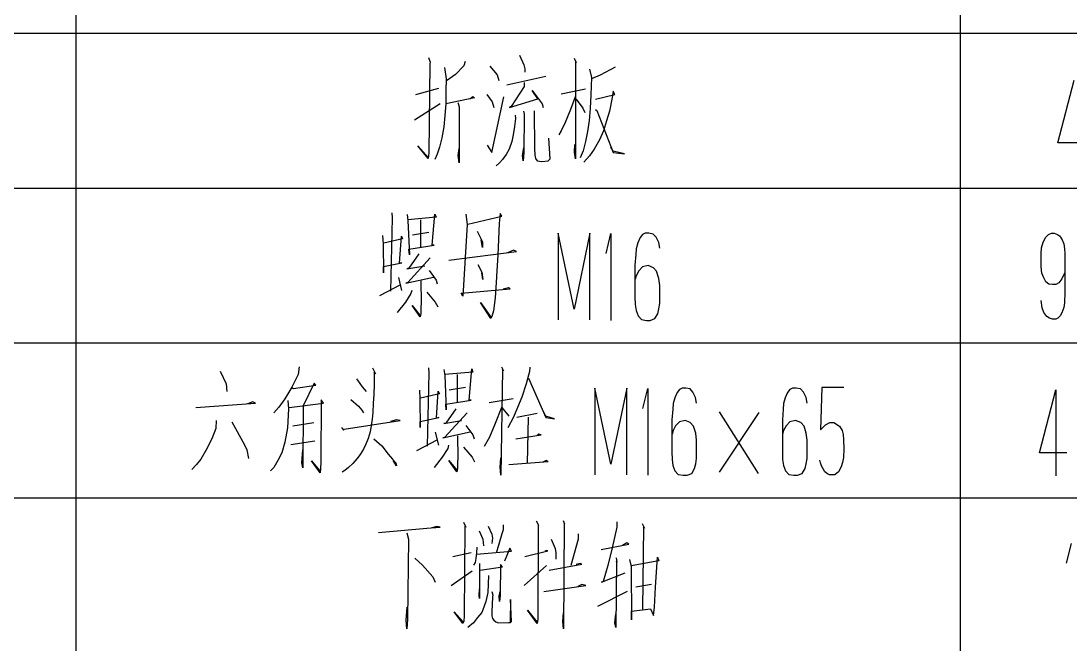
# Model space of a CAD drawing. Extents: x 0 to 8410, y 0 to 11890.
# Drawn here: x 6985 to 7460, y 1153.5 to 1435.5 of the extents above; entities that cross this region are included whole.
import ezdxf

# ---------------------------------------------------------------- set-up
doc = ezdxf.new("R2010")
doc.units = 0
doc.header["$MEASUREMENT"] = 0
doc.layers.add('6', color=7, linetype='Continuous')
doc.layers.add('9', color=7, linetype='Continuous')

# ---------------------------------------------------------------- blocks, each defined once
blk = doc.blocks.new('BLKENT883')
at = {"layer": '9', "color": 2, "linetype": 'Continuous'}
for p, q in [((7168.56, 1206.27), (7174.57, 1206.67)), ((7173.14, 1207.06), (7170.78, 1206.47)), ((7174.57, 1206.67), (7173.14, 1207.06)), ((7185.16, 1209.02), (7186.21, 1206.67)), ((7185.82, 1207.25), (7185.42, 1166.86)), ((7186.21, 1206.67), (7185.82, 1207.25)), ((7196.4, 1207.25), (7197.97, 1203.53)), ((7203.07, 1207.84), (7203.07, 1205.49)), ((7218.1, 1209.61), (7219.15, 1207.65)), ((7218.89, 1207.84), (7218.76, 1165.1)), ((7219.15, 1207.65), (7218.89, 1207.84)), ((7230.26, 1209.8), (7230.91, 1208.24)), ((7230.65, 1208.63), (7230.39, 1160.78)), ((7230.91, 1208.24), (7230.65, 1208.63)), ((7254.57, 1206.67), (7252.48, 1197.45)), ((7254.57, 1209.22), (7254.57, 1206.67)), ((7265.95, 1208.43), (7266.99, 1206.27)), ((7266.6, 1206.86), (7266.08, 1169.61)), ((7266.99, 1206.27), (7266.6, 1206.86)), ((7146.73, 1204.31), (7168.56, 1206.27)), ((7159.54, 1204.12), (7160.33, 1201.37)), ((7192.22, 1205.1), (7193.92, 1201.37)), ((7197.97, 1203.53), (7198.23, 1201.76)), ((7198.23, 1201.76), (7197.97, 1199.41)), ((7202.55, 1203.73), (7200.06, 1195.49)), ((7203.07, 1205.49), (7202.55, 1203.73)), ((7237.06, 1203.73), (7237.06, 1201.37)), ((7160.33, 1201.37), (7159.8, 1165.1)), ((7191.18, 1197.65), (7191.04, 1195.1)), ((7193.92, 1201.37), (7194.18, 1198.24)), ((7206.08, 1197.25), (7203.72, 1191.37)), ((7206.86, 1195.88), (7206.08, 1197.25)), ((7224.9, 1201.37), (7226.6, 1197.06)), ((7226.6, 1197.06), (7226.99, 1195.1)), ((7237.06, 1201.37), (7233.66, 1189.41)), ((7247.51, 1196.67), (7259.93, 1199.02)), ((7252.48, 1197.45), (7250.39, 1189.41)), ((7259.02, 1199.61), (7257.06, 1198.43)), ((7259.93, 1199.02), (7259.02, 1199.61)), ((7458.01, 1190.4), (7460.23, 1199.4)), ((7163.2, 1192.75), (7166.6, 1189.61)), ((7180.33, 1193.53), (7188.69, 1195.29)), ((7190.78, 1192.55), (7190.39, 1190.78)), ((7191.04, 1195.1), (7190.78, 1192.55)), ((7191.04, 1194.51), (7206.86, 1195.88)), ((7212.87, 1193.53), (7223.33, 1196.08)), ((7222.68, 1196.27), (7222.03, 1195.88)), ((7223.33, 1196.08), (7222.68, 1196.27)), ((7226.99, 1195.1), (7226.99, 1192.35)), ((7254.18, 1192.94), (7254.57, 1190.98)), ((7272.09, 1179.61), (7272.87, 1193.14)), ((7272.87, 1193.14), (7273.53, 1191.57)), ((7166.6, 1189.61), (7171.31, 1184.31)), ((7190.39, 1190.78), (7189.74, 1189.61)), ((7192.48, 1190.39), (7192.48, 1187.45)), ((7192.74, 1187.25), (7202.81, 1188.82)), ((7201.89, 1189.8), (7201.76, 1175.88)), ((7202.81, 1188.82), (7201.89, 1189.8)), ((7212.61, 1180.39), (7222.68, 1189.41)), ((7223.99, 1187.25), (7238.76, 1190)), ((7237.97, 1190.39), (7236.14, 1189.8)), ((7238.76, 1190), (7237.97, 1190.39)), ((7250.39, 1189.41), (7248.3, 1182.16)), ((7254.31, 1191.37), (7254.05, 1161.37)), ((7254.57, 1190.98), (7254.31, 1191.37)), ((7260.33, 1192.16), (7260.98, 1189.02)), ((7273.53, 1191.57), (7260.98, 1189.22)), ((7260.98, 1189.02), (7261.24, 1164.9)), ((7171.31, 1184.31), (7172.35, 1181.96)), ((7179.54, 1180.39), (7189.08, 1187.06)), ((7192.48, 1187.45), (7192.48, 1174.51)), ((7196.54, 1184.9), (7196.14, 1177.25)), ((7247.65, 1181.96), (7258.23, 1186.08)), ((7192.22, 1175.88), (7192.48, 1178.82)), ((7221.5, 1177.65), (7240.46, 1180.39)), ((7238.76, 1180.78), (7236.93, 1180)), ((7240.46, 1180.39), (7238.76, 1180.78)), ((7248.3, 1182.16), (7247.65, 1181.96)), ((7263.2, 1179.8), (7270.26, 1180.98)), ((7271.57, 1170.59), (7272.09, 1179.61)), ((7192.48, 1174.51), (7192.22, 1175.88)), ((7196.14, 1177.25), (7195.23, 1173.14)), ((7197.97, 1177.65), (7198.5, 1176.08)), ((7198.23, 1175.29), (7197.97, 1168.43)), ((7198.5, 1176.08), (7198.23, 1175.29)), ((7201.24, 1175.49), (7201.76, 1177.65)), ((7201.5, 1173.14), (7201.24, 1175.49)), ((7201.76, 1175.88), (7201.5, 1173.14)), ((7206.47, 1174.12), (7206.21, 1163.92)), ((7206.86, 1164.12), (7206.47, 1174.12)), ((7245.95, 1170.98), (7259.41, 1177.84)), ((7159.28, 1164.71), (7159.67, 1170.59)), ((7193.92, 1169.41), (7193.4, 1168.24)), ((7195.23, 1173.14), (7193.92, 1169.41)), ((7218.5, 1163.14), (7214.18, 1169.22)), ((7214.18, 1169.22), (7218.36, 1163.92)), ((7261.24, 1168.82), (7269.74, 1169.8)), ((7261.24, 1164.9), (7261.24, 1168.82)), ((7269.74, 1169.8), (7271.17, 1166.86)), ((7271.17, 1166.86), (7271.57, 1170.59)), ((7159.54, 1160.78), (7159.28, 1164.71)), ((7159.8, 1165.1), (7159.54, 1160.78)), ((7184.9, 1163.14), (7180.98, 1168.43)), ((7180.98, 1168.43), (7185.03, 1163.92)), ((7185.29, 1164.12), (7184.9, 1163.14)), ((7185.42, 1166.86), (7185.29, 1164.12)), ((7191.57, 1165.88), (7189.74, 1163.53)), ((7193.4, 1168.24), (7191.57, 1165.88)), ((7197.97, 1168.43), (7197.97, 1166.67)), ((7197.97, 1166.67), (7198.23, 1165.49)), ((7198.23, 1165.49), (7198.89, 1164.71)), ((7198.89, 1164.71), (7199.8, 1163.92)), ((7199.8, 1163.92), (7200.98, 1163.53)), ((7206.47, 1163.73), (7206.86, 1164.12)), ((7218.76, 1165.1), (7218.5, 1163.14)), ((7230.13, 1164.12), (7230.39, 1168.04)), ((7230.39, 1160.78), (7230.13, 1164.12)), ((7253.66, 1163.53), (7254.05, 1167.65)), ((7189.74, 1163.53), (7187.12, 1161.37)), ((7200.98, 1163.53), (7205.55, 1163.73)), ((7205.55, 1163.73), (7206.47, 1163.73)), ((7254.05, 1161.37), (7253.66, 1163.53))]:
    blk.add_line(p, q, dxfattribs=at)
blk = doc.blocks.new('BLKENT884')
at = {"layer": '9', "color": 2, "linetype": 'Continuous'}
for p, q in [((7110.85, 1279.22), (7110.33, 1275.69)), ((7144.05, 1278.82), (7145.36, 1276.08)), ((7169.41, 1278.82), (7169.54, 1276.47)), ((7176.34, 1278.04), (7176.73, 1275.29)), ((7187.71, 1264.12), (7188.89, 1278.24)), ((7188.89, 1278.24), (7189.41, 1276.86)), ((7202.87, 1278.04), (7202.09, 1230.2)), ((7202.35, 1279.22), (7203.27, 1277.45)), ((7203.27, 1277.45), (7202.87, 1278.04)), ((7215.16, 1279.02), (7215.03, 1277.06)), ((7075.16, 1277.25), (7077.78, 1271.57)), ((7110.33, 1275.69), (7107.45, 1270)), ((7136.73, 1273.73), (7137.25, 1273.14)), ((7137.25, 1273.14), (7139.35, 1270.2)), ((7145.36, 1276.08), (7144.71, 1276.86)), ((7144.71, 1276.86), (7144.71, 1271.37)), ((7169.54, 1276.47), (7168.76, 1243.33)), ((7189.41, 1276.86), (7176.73, 1275.69)), ((7176.73, 1275.29), (7177.39, 1259.8)), ((7182.35, 1275.69), (7182.35, 1263.14)), ((7215.03, 1277.06), (7213.46, 1271.57)), ((7214.51, 1274.12), (7222.35, 1256.27)), ((7077.78, 1271.57), (7078.17, 1268.04)), ((7107.45, 1270), (7104.31, 1264.71)), ((7107.45, 1269.8), (7108.23, 1269.41)), ((7108.23, 1269.41), (7118.43, 1270.98)), ((7117.65, 1271.76), (7112.68, 1261.57)), ((7118.43, 1270.98), (7117.65, 1271.76)), ((7139.35, 1270.2), (7141.18, 1268.04)), ((7144.71, 1271.37), (7144.57, 1266.67)), ((7165.23, 1268.63), (7165.49, 1264.71)), ((7178.69, 1268.82), (7186.14, 1270)), ((7213.46, 1271.57), (7211.5, 1265.49)), ((7251.83, 1235.2), (7244.64, 1269.6)), ((7244.64, 1269.6), (7244.64, 1230.4)), ((7259.02, 1269.6), (7251.83, 1235.2)), ((7259.02, 1230.4), (7259.02, 1269.6)), ((7266.34, 1260.4), (7268.56, 1269.4)), ((7268.56, 1269.4), (7268.56, 1230.2)), ((7282.81, 1269), (7281.76, 1267.6)), ((7284.05, 1269.6), (7282.81, 1269)), ((7285.69, 1269.6), (7284.05, 1269.6)), ((7287.65, 1269.2), (7285.69, 1269.6)), ((7288.95, 1267.8), (7287.65, 1269.2)), ((7332.81, 1269), (7331.76, 1267.6)), ((7334.05, 1269.6), (7332.81, 1269)), ((7335.69, 1269.6), (7334.05, 1269.6)), ((7337.65, 1269.2), (7335.69, 1269.6)), ((7338.95, 1267.8), (7337.65, 1269.2)), ((7347.25, 1269.8), (7346.73, 1250.8)), ((7357.19, 1269.8), (7347.25, 1269.8)), ((7445.75, 1240.4), (7453.07, 1268.8)), ((7453.07, 1268.8), (7453.07, 1230)), ((7104.31, 1264.71), (7101.57, 1260.98)), ((7105.75, 1263.92), (7106.01, 1260.2)), ((7120.78, 1264.31), (7120.65, 1236.27)), ((7121.83, 1262.75), (7120.78, 1264.31)), ((7134.25, 1264.51), (7137.65, 1261.37)), ((7144.57, 1266.67), (7144.31, 1262.75)), ((7165.49, 1264.71), (7165.62, 1251.76)), ((7174.25, 1267.06), (7165.75, 1265.1)), ((7172.94, 1256.08), (7173.72, 1268.24)), ((7173.72, 1268.24), (7174.25, 1267.06)), ((7177.12, 1262.35), (7188.63, 1264.12)), ((7188.63, 1264.12), (7187.71, 1264.12)), ((7196.73, 1263.14), (7207.71, 1264.9)), ((7211.5, 1265.49), (7209.67, 1260.78)), ((7280.72, 1265.2), (7280, 1262.6)), ((7281.76, 1267.6), (7280.72, 1265.2)), ((7290.13, 1265.4), (7288.95, 1267.8)), ((7290.59, 1262.8), (7290.13, 1265.4)), ((7330.72, 1265.2), (7330, 1262.6)), ((7331.76, 1267.6), (7330.72, 1265.2)), ((7340.13, 1265.4), (7338.95, 1267.8)), ((7340.59, 1262.8), (7340.13, 1265.4)), ((7064.05, 1260.78), (7091.11, 1262.75)), ((7089.8, 1263.33), (7087.45, 1262.55)), ((7091.11, 1262.75), (7089.8, 1263.33)), ((7101.57, 1260.98), (7099.35, 1258.43)), ((7106.01, 1260.2), (7105.49, 1251.57)), ((7106.27, 1260.78), (7121.83, 1262.75)), ((7112.68, 1261.57), (7112.42, 1233.53)), ((7137.65, 1261.37), (7139.22, 1259.61)), ((7139.22, 1259.61), (7139.87, 1258.43)), ((7144.31, 1262.75), (7144.18, 1258.63)), ((7177.39, 1259.8), (7177.12, 1262.35)), ((7181.7, 1260.2), (7177.12, 1253.73)), ((7202.35, 1260.78), (7199.48, 1253.53)), ((7202.48, 1260.78), (7205.62, 1256.86)), ((7209.67, 1260.78), (7207.84, 1256.47)), ((7222.35, 1256.86), (7221.31, 1258.82)), ((7279.8, 1260), (7279.41, 1255.2)), ((7280, 1262.6), (7279.8, 1260)), ((7318.56, 1231), (7300.91, 1258.8)), ((7329.8, 1260), (7329.41, 1255.2)), ((7330, 1262.6), (7329.8, 1260)), ((7073.33, 1254.9), (7073.07, 1251.37)), ((7080.39, 1254.31), (7086.14, 1243.92)), ((7131.24, 1250.98), (7156.47, 1254.9)), ((7143.92, 1255.49), (7143.4, 1252.75)), ((7144.18, 1258.63), (7143.92, 1255.49)), ((7154.9, 1255.29), (7152.16, 1254.51)), ((7156.47, 1254.9), (7154.9, 1255.29)), ((7165.62, 1254.51), (7173.99, 1256.27)), ((7165.62, 1251.76), (7165.62, 1254.51)), ((7173.99, 1256.27), (7172.94, 1256.08)), ((7176.21, 1253.53), (7184.31, 1254.9)), ((7186.8, 1258.43), (7176.6, 1247.25)), ((7207.84, 1256.47), (7205.23, 1251.57)), ((7218.56, 1258.04), (7209.28, 1256.27)), ((7214.38, 1256.47), (7213.99, 1235.49)), ((7226.4, 1255.69), (7222.35, 1256.86)), ((7222.35, 1256.27), (7226.4, 1255.69)), ((7279.41, 1255.2), (7279.41, 1240.8)), ((7282.81, 1254.4), (7281.11, 1252.6)), ((7285.42, 1255), (7282.81, 1254.4)), ((7287.78, 1254), (7285.42, 1255)), ((7300.91, 1231.6), (7318.95, 1258.6)), ((7329.41, 1255.2), (7329.41, 1240.8)), ((7332.81, 1254.4), (7331.11, 1252.6)), ((7335.42, 1255), (7332.81, 1254.4)), ((7337.78, 1254), (7335.42, 1255)), ((7073.07, 1251.37), (7071.37, 1246.67)), ((7105.49, 1251.57), (7104.31, 1245.1)), ((7117.52, 1253.92), (7107.97, 1252.35)), ((7129.93, 1251.76), (7130.85, 1250.59)), ((7130.85, 1250.59), (7131.24, 1250.98)), ((7142.88, 1249.8), (7142.09, 1246.86)), ((7143.4, 1252.75), (7142.88, 1249.8)), ((7172.42, 1249.61), (7173.86, 1243.73)), ((7175.82, 1247.06), (7188.23, 1249.8)), ((7177.12, 1253.73), (7176.21, 1253.53)), ((7186.27, 1252.75), (7189.41, 1248.43)), ((7199.48, 1253.53), (7196.99, 1247.45)), ((7280, 1250.4), (7279.54, 1248.8)), ((7281.11, 1252.6), (7280, 1250.4)), ((7289.22, 1252.4), (7287.78, 1254)), ((7290.2, 1249.2), (7289.22, 1252.4)), ((7330, 1250.4), (7329.54, 1248.8)), ((7331.11, 1252.6), (7330, 1250.4)), ((7339.22, 1252.4), (7337.78, 1254)), ((7340.2, 1249.2), (7339.22, 1252.4)), ((7346.73, 1250.8), (7348.89, 1253)), ((7348.89, 1253), (7350.85, 1254)), ((7350.85, 1254), (7352.74, 1254)), ((7352.74, 1254), (7355.23, 1252.4)), ((7355.23, 1252.4), (7356.41, 1250.4)), ((7356.41, 1250.4), (7356.86, 1248.6)), ((7071.37, 1246.67), (7068.63, 1241.37)), ((7104.31, 1245.1), (7103.01, 1240.39)), ((7107.06, 1244.12), (7117.91, 1245.69)), ((7142.09, 1246.86), (7141.05, 1244.31)), ((7144.57, 1246.67), (7148.23, 1243.53)), ((7164.05, 1241.37), (7173.2, 1246.27)), ((7176.6, 1247.25), (7175.82, 1247.06)), ((7182.48, 1248.04), (7182.61, 1238.24)), ((7189.41, 1248.43), (7189.93, 1246.67)), ((7196.99, 1247.45), (7194.51, 1243.14)), ((7208.89, 1246.67), (7220.26, 1248.43)), ((7219.22, 1248.82), (7218.43, 1248.24)), ((7220.26, 1248.43), (7219.22, 1248.82)), ((7290.59, 1246), (7290.2, 1249.2)), ((7290.59, 1240.6), (7290.59, 1246)), ((7340.59, 1246), (7340.2, 1249.2)), ((7340.59, 1240.6), (7340.59, 1246)), ((7356.86, 1248.6), (7357.12, 1246.2)), ((7357.12, 1246.2), (7357.25, 1242.2)), ((7068.63, 1241.37), (7066.27, 1237.45)), ((7086.14, 1243.92), (7087.19, 1241.76)), ((7087.19, 1241.76), (7087.97, 1237.84)), ((7103.01, 1240.39), (7101.18, 1236.86)), ((7112.03, 1235.88), (7112.42, 1241.76)), ((7139.87, 1241.96), (7138.43, 1239.61)), ((7141.05, 1244.31), (7139.87, 1241.96)), ((7148.23, 1243.53), (7151.11, 1239.8)), ((7151.11, 1239.8), (7153.07, 1237.45)), ((7178.04, 1242.35), (7175.55, 1238.43)), ((7178.43, 1243.73), (7178.04, 1242.35)), ((7185.23, 1242.94), (7189.02, 1238.43)), ((7279.41, 1240.8), (7279.54, 1237.4)), ((7290.59, 1237.8), (7290.59, 1240.6)), ((7329.41, 1240.8), (7329.54, 1237.4)), ((7340.59, 1237.8), (7340.59, 1240.6)), ((7357.25, 1242.2), (7357.06, 1238.2)), ((7458.1, 1240.4), (7445.75, 1240.4)), ((7064.44, 1235.1), (7062.22, 1232.75)), ((7066.27, 1237.45), (7064.44, 1235.1)), ((7101.18, 1236.86), (7099.35, 1233.73)), ((7112.42, 1233.53), (7112.03, 1235.88)), ((7120.26, 1231.37), (7116.34, 1236.67)), ((7116.34, 1236.67), (7120.13, 1232.16)), ((7120.65, 1236.27), (7120.52, 1233.14)), ((7135.03, 1235.49), (7133.07, 1233.73)), ((7136.86, 1237.65), (7135.03, 1235.49)), ((7138.43, 1239.61), (7136.86, 1237.65)), ((7153.07, 1237.45), (7154.51, 1235.88)), ((7154.9, 1234.51), (7153.33, 1236.86)), ((7154.51, 1235.88), (7154.9, 1234.51)), ((7175.55, 1238.43), (7171.89, 1233.73)), ((7182.22, 1231.76), (7178.56, 1236.86)), ((7178.56, 1236.86), (7182.09, 1232.55)), ((7182.61, 1238.24), (7182.48, 1235.69)), ((7182.48, 1235.69), (7182.48, 1233.33)), ((7189.02, 1238.43), (7190.2, 1236.27)), ((7201.83, 1233.92), (7202.09, 1238.04)), ((7205.62, 1235.1), (7223.53, 1236.47)), ((7222.61, 1236.86), (7221.04, 1236.08)), ((7223.53, 1236.47), (7222.61, 1236.86)), ((7279.54, 1237.4), (7279.93, 1234.6)), ((7289.67, 1233.2), (7290.26, 1235.4)), ((7290.26, 1235.4), (7290.59, 1237.8)), ((7329.54, 1237.4), (7329.93, 1234.6)), ((7339.67, 1233.2), (7340.26, 1235.4)), ((7340.26, 1235.4), (7340.59, 1237.8)), ((7346.73, 1235.8), (7346.34, 1237)), ((7347.06, 1234.4), (7346.73, 1235.8)), ((7356.67, 1236), (7356.08, 1234)), ((7357.06, 1238.2), (7356.67, 1236)), ((7099.35, 1233.73), (7097.91, 1232.16)), ((7120.52, 1233.14), (7120.26, 1231.37)), ((7131.5, 1232.35), (7130.33, 1231.57)), ((7133.07, 1233.73), (7131.5, 1232.35)), ((7182.48, 1233.33), (7182.22, 1231.76)), ((7202.09, 1230.2), (7201.83, 1233.92)), ((7279.93, 1234.6), (7280.78, 1232.2)), ((7280.78, 1232.2), (7282.35, 1230.6)), ((7282.35, 1230.6), (7284.57, 1230.2)), ((7286.34, 1230.2), (7288.43, 1231)), ((7288.43, 1231), (7289.67, 1233.2)), ((7329.93, 1234.6), (7330.78, 1232.2)), ((7330.78, 1232.2), (7332.35, 1230.6)), ((7332.35, 1230.6), (7334.57, 1230.2)), ((7336.34, 1230.2), (7338.43, 1231)), ((7338.43, 1231), (7339.67, 1233.2)), ((7348.63, 1231.8), (7347.06, 1234.4)), ((7349.8, 1230.8), (7348.63, 1231.8)), ((7350.78, 1230.4), (7349.8, 1230.8)), ((7353.14, 1230.4), (7350.78, 1230.4)), ((7354.77, 1231.8), (7353.14, 1230.4)), ((7356.08, 1234), (7354.77, 1231.8)), ((7284.57, 1230.2), (7286.34, 1230.2)), ((7334.57, 1230.2), (7336.34, 1230.2))]:
    blk.add_line(p, q, dxfattribs=at)
blk = doc.blocks.new('BLKENT885')
at = {"layer": '9', "color": 2, "linetype": 'Continuous'}
for p, q in [((7152.87, 1346.47), (7152.09, 1313.33)), ((7152.74, 1348.82), (7152.87, 1346.47)), ((7159.67, 1348.04), (7160.06, 1345.29)), ((7172.74, 1346.86), (7160.06, 1345.69)), ((7160.06, 1345.29), (7160.72, 1329.8)), ((7165.69, 1345.69), (7165.69, 1333.14)), ((7171.04, 1334.12), (7172.22, 1348.24)), ((7172.22, 1348.24), (7172.74, 1346.86)), ((7186.21, 1348.24), (7186.86, 1343.53)), ((7187.12, 1343.73), (7202.55, 1347.25)), ((7201.76, 1348.43), (7201.24, 1343.92)), ((7202.55, 1347.25), (7201.76, 1348.43)), ((7162.03, 1338.82), (7169.48, 1340)), ((7186.86, 1343.53), (7184.9, 1311.18)), ((7191.31, 1340.59), (7193.79, 1335.69)), ((7201.24, 1343.92), (7200.72, 1329.61)), ((7235.16, 1305.2), (7227.97, 1339.6)), ((7227.97, 1339.6), (7227.97, 1300.4)), ((7242.35, 1339.6), (7235.16, 1305.2)), ((7242.35, 1300.4), (7242.35, 1339.6)), ((7267.39, 1339.6), (7266.14, 1339)), ((7269.02, 1339.6), (7267.39, 1339.6)), ((7270.98, 1339.2), (7269.02, 1339.6)), ((7449.74, 1339), (7451.24, 1339.6)), ((7451.24, 1339.6), (7452.42, 1339.6)), ((7452.42, 1339.6), (7453.92, 1339)), ((7148.56, 1338.63), (7148.82, 1334.71)), ((7157.58, 1337.06), (7149.08, 1335.1)), ((7156.27, 1326.08), (7157.06, 1338.24)), ((7157.06, 1338.24), (7157.58, 1337.06)), ((7193.79, 1333.14), (7193.14, 1336.67)), ((7193.79, 1335.69), (7193.79, 1333.14)), ((7249.67, 1330.4), (7251.89, 1339.4)), ((7251.89, 1339.4), (7251.89, 1300.2)), ((7264.05, 1335.2), (7263.33, 1332.6)), ((7265.1, 1337.6), (7264.05, 1335.2)), ((7266.14, 1339), (7265.1, 1337.6)), ((7272.29, 1337.8), (7270.98, 1339.2)), ((7273.46, 1335.4), (7272.29, 1337.8)), ((7273.92, 1332.8), (7273.46, 1335.4)), ((7446.67, 1333), (7447.38, 1335.6)), ((7447.38, 1335.6), (7448.63, 1337.8)), ((7448.63, 1337.8), (7449.74, 1339)), ((7453.92, 1339), (7454.77, 1338.4)), ((7454.77, 1338.4), (7455.23, 1337.8)), ((7455.23, 1337.8), (7456.01, 1336.6)), ((7456.01, 1336.6), (7456.73, 1334.8)), ((7456.73, 1334.8), (7457.12, 1332.6)), ((7148.82, 1334.71), (7148.95, 1321.76)), ((7160.46, 1332.35), (7171.96, 1334.12)), ((7160.72, 1329.8), (7160.46, 1332.35)), ((7165.03, 1330.2), (7160.46, 1323.73)), ((7171.96, 1334.12), (7171.04, 1334.12)), ((7178.5, 1327.45), (7209.08, 1331.37)), ((7207.78, 1331.96), (7205.03, 1330.78)), ((7209.08, 1331.37), (7207.78, 1331.96)), ((7263.33, 1332.6), (7263.14, 1330)), ((7446.47, 1330.4), (7446.67, 1333)), ((7446.47, 1327.6), (7446.47, 1330.4)), ((7457.12, 1332.6), (7457.19, 1330.4)), ((7457.19, 1330.4), (7457.19, 1321.2)), ((7148.95, 1324.51), (7157.32, 1326.27)), ((7157.32, 1326.27), (7156.27, 1326.08)), ((7170.13, 1328.43), (7159.93, 1317.25)), ((7191.7, 1325.49), (7193.53, 1321.96)), ((7200.72, 1329.61), (7200.06, 1320.2)), ((7263.14, 1330), (7262.74, 1325.2)), ((7446.47, 1324.4), (7446.47, 1327.6)), ((7148.95, 1321.76), (7148.95, 1324.51)), ((7159.54, 1323.53), (7167.65, 1324.9)), ((7160.46, 1323.73), (7159.54, 1323.53)), ((7169.61, 1322.75), (7172.74, 1318.43)), ((7193.92, 1318.63), (7193.4, 1321.76)), ((7193.53, 1321.96), (7193.92, 1318.63)), ((7262.74, 1325.2), (7262.74, 1310.8)), ((7264.44, 1322.6), (7263.33, 1320.4)), ((7266.14, 1324.4), (7264.44, 1322.6)), ((7268.76, 1325), (7266.14, 1324.4)), ((7271.11, 1324), (7268.76, 1325)), ((7272.55, 1322.4), (7271.11, 1324)), ((7273.53, 1319.2), (7272.55, 1322.4)), ((7446.73, 1321.6), (7446.47, 1324.4)), ((7447.65, 1319.4), (7446.73, 1321.6)), ((7457.12, 1321.6), (7455.88, 1319)), ((7457.19, 1321.2), (7457.19, 1313)), ((7147.38, 1311.37), (7156.54, 1316.27)), ((7155.75, 1319.61), (7157.19, 1313.73)), ((7159.15, 1317.06), (7171.57, 1319.8)), ((7159.93, 1317.25), (7159.15, 1317.06)), ((7165.82, 1318.04), (7165.95, 1308.24)), ((7172.74, 1318.43), (7173.27, 1316.67)), ((7200.06, 1319.8), (7199.54, 1310.39)), ((7200.06, 1320.2), (7200.06, 1319.8)), ((7263.33, 1320.4), (7262.88, 1318.8)), ((7273.92, 1316), (7273.53, 1319.2)), ((7273.92, 1310.6), (7273.92, 1316)), ((7448.63, 1317.6), (7447.65, 1319.4)), ((7449.93, 1316.6), (7448.63, 1317.6)), ((7451.63, 1316.4), (7449.93, 1316.6)), ((7453.07, 1316.4), (7451.63, 1316.4)), ((7454.51, 1317.2), (7453.07, 1316.4)), ((7455.88, 1319), (7454.51, 1317.2)), ((7161.37, 1312.35), (7158.89, 1308.43)), ((7161.76, 1313.73), (7161.37, 1312.35)), ((7168.56, 1312.94), (7172.35, 1308.43)), ((7184.12, 1312.55), (7206.21, 1314.51)), ((7184.9, 1311.18), (7184.12, 1312.55)), ((7205.55, 1314.9), (7203.07, 1314.31)), ((7206.21, 1314.51), (7205.55, 1314.9)), ((7457.19, 1313), (7456.99, 1308.2)), ((7158.89, 1308.43), (7155.23, 1303.73)), ((7165.55, 1301.76), (7161.89, 1306.86)), ((7161.89, 1306.86), (7165.42, 1302.55)), ((7165.95, 1308.24), (7165.82, 1305.69)), ((7172.35, 1308.43), (7173.53, 1306.27)), ((7197.58, 1300.98), (7192.87, 1308.24)), ((7192.87, 1308.24), (7197.71, 1301.57)), ((7199.54, 1310.39), (7198.76, 1304.51)), ((7262.74, 1310.8), (7262.88, 1307.4)), ((7262.88, 1307.4), (7263.27, 1304.6)), ((7273.59, 1305.4), (7273.92, 1307.8)), ((7273.92, 1307.8), (7273.92, 1310.6)), ((7446.99, 1305.8), (7446.47, 1309.2)), ((7456.99, 1308.2), (7456.73, 1306)), ((7165.82, 1303.33), (7165.55, 1301.76)), ((7165.82, 1305.69), (7165.82, 1303.33)), ((7197.97, 1301.96), (7197.58, 1300.98)), ((7198.76, 1304.51), (7197.97, 1301.96)), ((7263.27, 1304.6), (7264.12, 1302.2)), ((7264.12, 1302.2), (7265.69, 1300.6)), ((7271.76, 1301), (7273.01, 1303.2)), ((7273.01, 1303.2), (7273.59, 1305.4)), ((7447.71, 1303.8), (7446.99, 1305.8)), ((7449.08, 1302), (7447.71, 1303.8)), ((7450.2, 1301.2), (7449.08, 1302)), ((7455.1, 1302.2), (7453.99, 1301.2)), ((7455.88, 1303.6), (7455.1, 1302.2)), ((7456.73, 1306), (7455.88, 1303.6)), ((7265.69, 1300.6), (7267.91, 1300.2)), ((7267.91, 1300.2), (7269.67, 1300.2)), ((7269.67, 1300.2), (7271.76, 1301)), ((7451.63, 1300.8), (7450.2, 1301.2)), ((7453.2, 1300.8), (7451.63, 1300.8)), ((7453.99, 1301.2), (7453.2, 1300.8))]:
    blk.add_line(p, q, dxfattribs=at)
blk = doc.blocks.new('BLKENT886')
at = {"layer": '9', "color": 2, "linetype": 'Continuous'}
for p, q in [((7169.41, 1419.02), (7170.07, 1416.86)), ((7169.93, 1416.08), (7169.54, 1375.88)), ((7170.07, 1416.86), (7169.93, 1416.08)), ((7185.88, 1417.25), (7185.36, 1415.29)), ((7210.46, 1420), (7212.42, 1415.69)), ((7212.42, 1415.69), (7212.94, 1413.92)), ((7235.16, 1418.63), (7236.08, 1416.67)), ((7236.08, 1416.67), (7235.82, 1417.06)), ((7235.82, 1417.06), (7235.82, 1373.14)), ((7176.6, 1414.51), (7177.39, 1409.41)), ((7181.57, 1411.37), (7177.52, 1408.43)), ((7185.36, 1415.29), (7181.57, 1411.37)), ((7197.12, 1415.1), (7200.39, 1411.18)), ((7200.39, 1411.18), (7201.18, 1408.63)), ((7212.94, 1413.92), (7212.94, 1412.35)), ((7242.22, 1413.73), (7243.01, 1410)), ((7247.06, 1410.98), (7243.14, 1409.41)), ((7253.72, 1414.71), (7247.06, 1410.98)), ((7177.39, 1409.41), (7177.25, 1403.73)), ((7204.71, 1406.67), (7222.35, 1410.59)), ((7212.68, 1407.65), (7212.55, 1405.88)), ((7243.01, 1410), (7242.74, 1402.16)), ((7454.08, 1380.4), (7461.41, 1408.8)), ((7163.66, 1402.35), (7173.99, 1405.1)), ((7177.25, 1403.14), (7177.12, 1398.04)), ((7177.25, 1403.73), (7177.25, 1403.14)), ((7187.97, 1400.39), (7189.41, 1401.37)), ((7189.41, 1401.37), (7190.07, 1400.78)), ((7195.69, 1402.35), (7198.17, 1399.02)), ((7212.55, 1405.88), (7206.67, 1396.86)), ((7218.82, 1400.39), (7216.21, 1404.12)), ((7216.21, 1404.12), (7220.78, 1398.04)), ((7229.41, 1402.55), (7240.39, 1404.9)), ((7235.82, 1401.57), (7233.33, 1394.71)), ((7242.74, 1402.16), (7242.48, 1395.88)), ((7244.84, 1400.2), (7253.59, 1402.35)), ((7252.94, 1403.73), (7252.42, 1400.98)), ((7253.59, 1402.35), (7252.94, 1403.73)), ((7163.01, 1390.78), (7174.64, 1398.24)), ((7177.12, 1398.04), (7176.73, 1392.75)), ((7190.07, 1400.78), (7177.25, 1398.04)), ((7182.61, 1398.63), (7183.27, 1396.67)), ((7183.27, 1396.67), (7183.14, 1371.37)), ((7198.04, 1376.08), (7203.4, 1401.18)), ((7198.17, 1399.02), (7198.82, 1396.47)), ((7206.01, 1396.47), (7218.82, 1400.39)), ((7206.67, 1396.86), (7206.01, 1396.47)), ((7220.78, 1398.04), (7221.18, 1396.47)), ((7236.08, 1400.2), (7239.22, 1396.08)), ((7252.42, 1400.98), (7251.24, 1394.71)), ((7176.73, 1392.75), (7176.21, 1387.65)), ((7208.5, 1392.94), (7208.63, 1391.37)), ((7212.29, 1394.71), (7212.55, 1393.33)), ((7212.55, 1393.33), (7212.42, 1375.88)), ((7217.12, 1394.9), (7217.25, 1378.04)), ((7233.33, 1394.71), (7231.11, 1389.61)), ((7239.22, 1396.08), (7240, 1394.12)), ((7242.48, 1395.88), (7242.09, 1390.59)), ((7244.84, 1395.49), (7245.49, 1395.1)), ((7245.49, 1395.1), (7252.81, 1376.08)), ((7251.24, 1394.71), (7249.93, 1390.39)), ((7176.21, 1387.65), (7175.42, 1382.75)), ((7208.23, 1387.84), (7207.71, 1384.12)), ((7208.63, 1391.37), (7208.23, 1387.84)), ((7231.11, 1389.61), (7229.28, 1385.88)), ((7242.09, 1390.59), (7241.31, 1385.49)), ((7249.93, 1390.39), (7248.5, 1385.88)), ((7175.42, 1382.75), (7174.38, 1378.43)), ((7207.71, 1384.12), (7207.06, 1380.98)), ((7224.31, 1373.14), (7223.79, 1382.55)), ((7229.28, 1385.88), (7228.37, 1384.12)), ((7241.31, 1385.49), (7240.39, 1380.98)), ((7248.5, 1385.88), (7246.67, 1381.76)), ((7169.15, 1373.33), (7164.58, 1379.02)), ((7164.58, 1379.02), (7169.28, 1373.73)), ((7174.38, 1378.43), (7173.2, 1375.29)), ((7182.75, 1374.71), (7183.27, 1377.84)), ((7195.95, 1379.41), (7198.04, 1376.08)), ((7205.88, 1377.65), (7204.44, 1375.1)), ((7207.06, 1380.98), (7205.88, 1377.65)), ((7211.9, 1374.71), (7212.42, 1378.24)), ((7217.25, 1378.04), (7217.39, 1374.9)), ((7235.42, 1376.27), (7235.56, 1379.61)), ((7240.39, 1380.98), (7239.35, 1376.86)), ((7244.31, 1377.65), (7242.22, 1374.51)), ((7246.67, 1381.76), (7244.31, 1377.65)), ((7252.94, 1376.67), (7251.76, 1378.43)), ((7466.44, 1380.4), (7454.08, 1380.4)), ((7169.54, 1375.88), (7169.15, 1373.33)), ((7173.2, 1375.29), (7172.16, 1372.94)), ((7183.14, 1371.37), (7182.75, 1374.71)), ((7202.88, 1372.94), (7201.44, 1371.37)), ((7204.44, 1375.1), (7202.88, 1372.94)), ((7212.16, 1372.35), (7211.9, 1374.71)), ((7212.42, 1375.88), (7212.16, 1372.35)), ((7217.39, 1374.9), (7217.78, 1373.33)), ((7217.78, 1373.33), (7218.43, 1372.35)), ((7223.53, 1372.35), (7224.31, 1373.14)), ((7235.82, 1373.14), (7235.42, 1376.27)), ((7239.35, 1376.86), (7237.91, 1373.73)), ((7242.22, 1374.51), (7239.61, 1371.76)), ((7252.81, 1376.08), (7258.04, 1375.49)), ((7258.04, 1375.49), (7252.94, 1376.67)), ((7201.44, 1371.37), (7200, 1370)), ((7218.43, 1372.35), (7220.65, 1371.96)), ((7220.65, 1371.96), (7223.53, 1372.35))]:
    blk.add_line(p, q, dxfattribs=at)
blk = doc.blocks.new('BLKENT877')
at = {"layer": '9'}
for name in ['BLKENT886', 'BLKENT885', 'BLKENT884', 'BLKENT883']:
    blk.add_blockref(name, (0, 0), dxfattribs=at)
blk = doc.blocks.new('BLKENT829')
at = {"layer": '9', "color": 1, "linetype": 'Continuous'}
for p, q in [((7010, 700), (7010, 3320)), ((7410, 700), (7410, 3320)), ((6510, 1430), (8310, 1430)), ((6510, 1360), (8310, 1360)), ((6510, 1290), (8310, 1290)), ((6510, 1220), (8310, 1220))]:
    blk.add_line(p, q, dxfattribs=at)
at = {"layer": '9'}
blk.add_blockref('BLKENT877', (0, 0), dxfattribs=at)

msp = doc.modelspace()

# ---------------------------------------------------------------- block references
at = {"layer": '6'}
msp.add_blockref('BLKENT829', (0, 0), dxfattribs=at)

doc.saveas('drawing.dxf')
